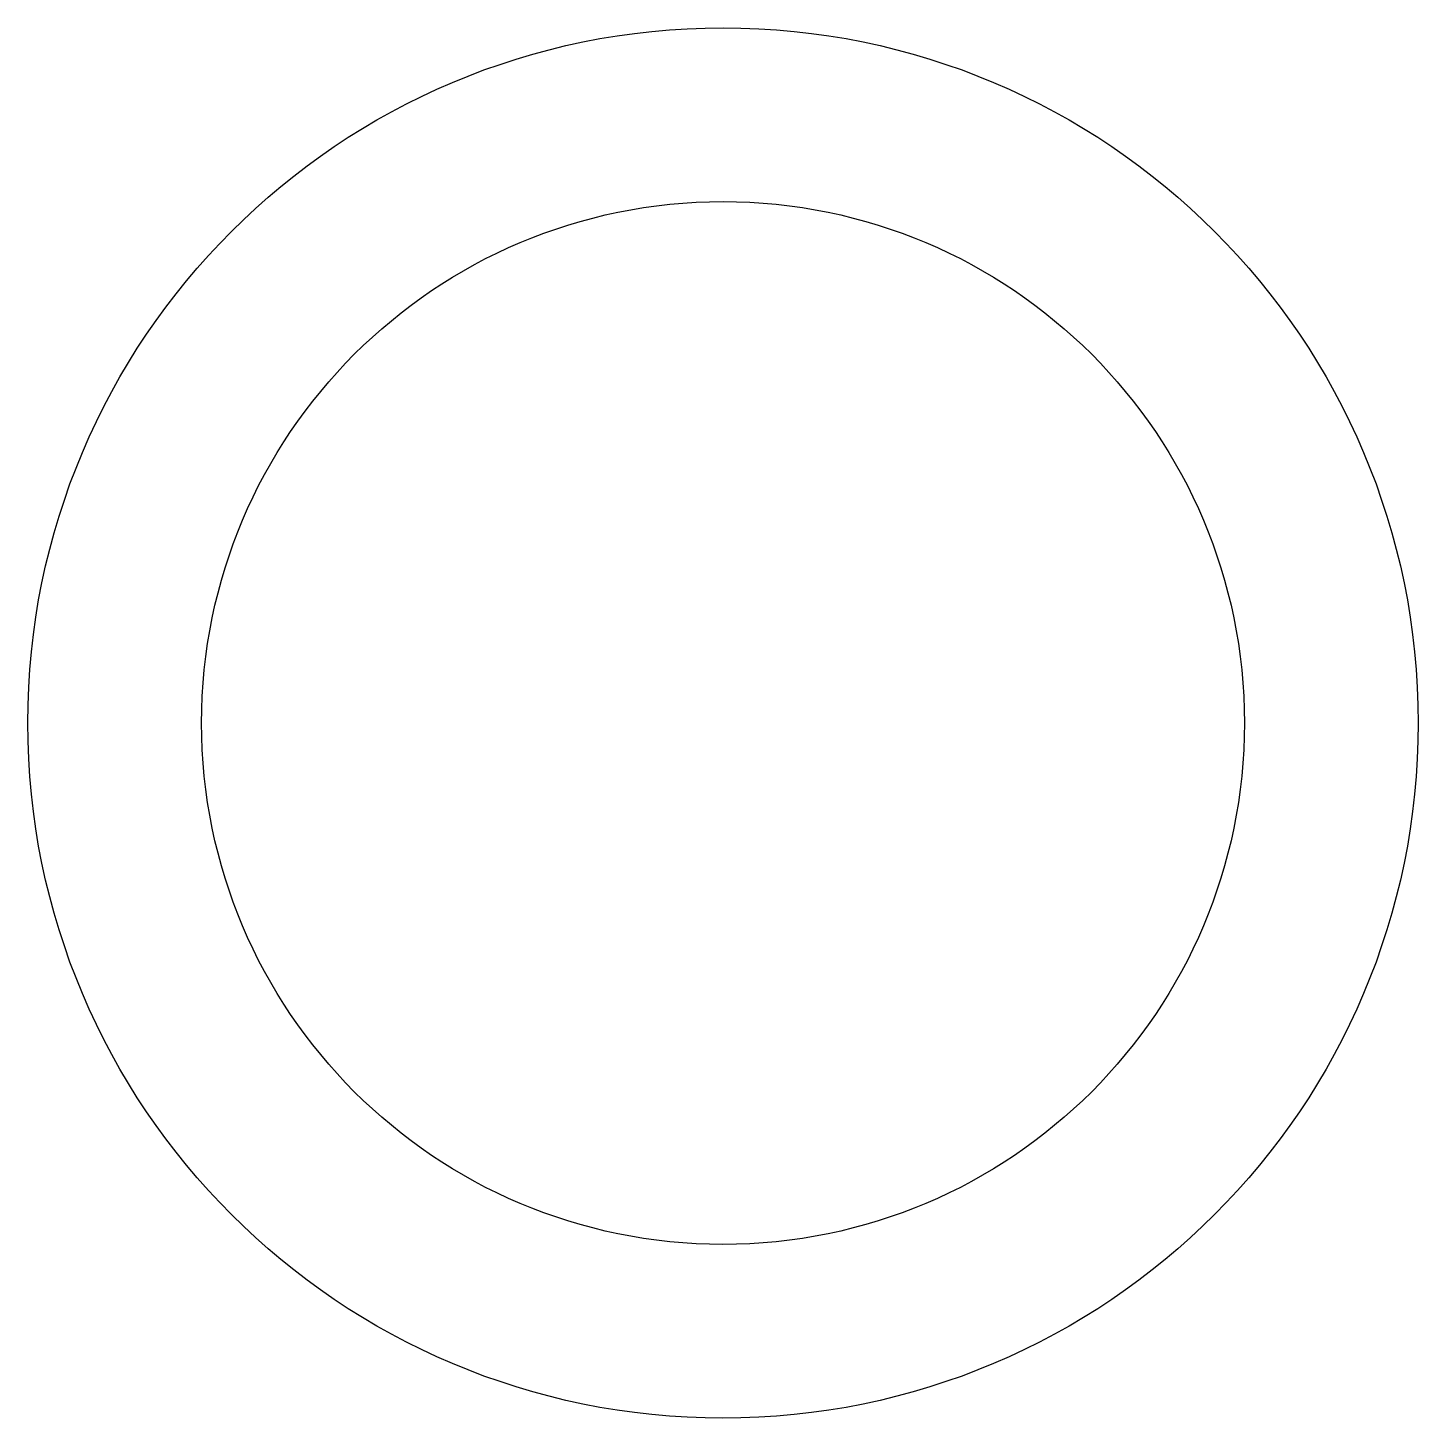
# Model space of a CAD drawing. Extents: x -4 to 4, y -4 to 4.
import ezdxf

# ---------------------------------------------------------------- set-up
doc = ezdxf.new("R2010")
doc.units = 0
doc.layers.add('VISIBLE', color=7, linetype='CONTINUOUS')

msp = doc.modelspace()

# ---------------------------------------------------------------- linework, layer by layer
at = {"layer": 'VISIBLE'}
for radius in [4, 3]:
    msp.add_circle((0, 0), radius, dxfattribs=at)

doc.saveas('drawing.dxf')
